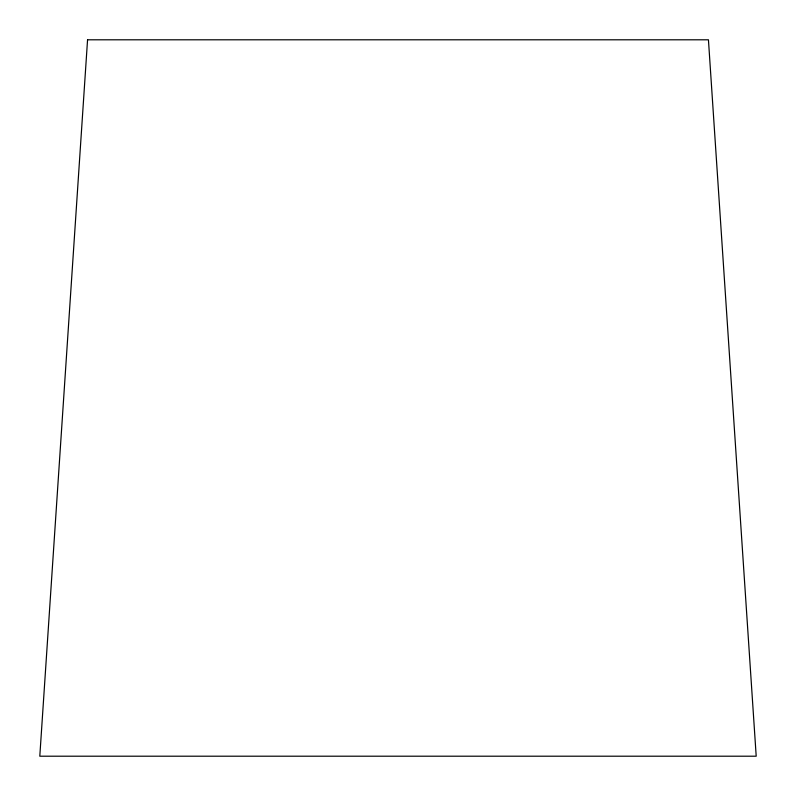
<?xml version="1.0" encoding="UTF-8"?>
<svg xmlns="http://www.w3.org/2000/svg" width="796" height="796" viewBox="0 0 796 796"><rect width="100%" height="100%" fill="white"/><g stroke="black" fill="none" stroke-linecap="round" stroke-linejoin="round"><path stroke-width="1.19" d="M87.56 39.8L39.8 756.2L756.2 756.2L708.44 39.8L87.56 39.8"/></g></svg>
